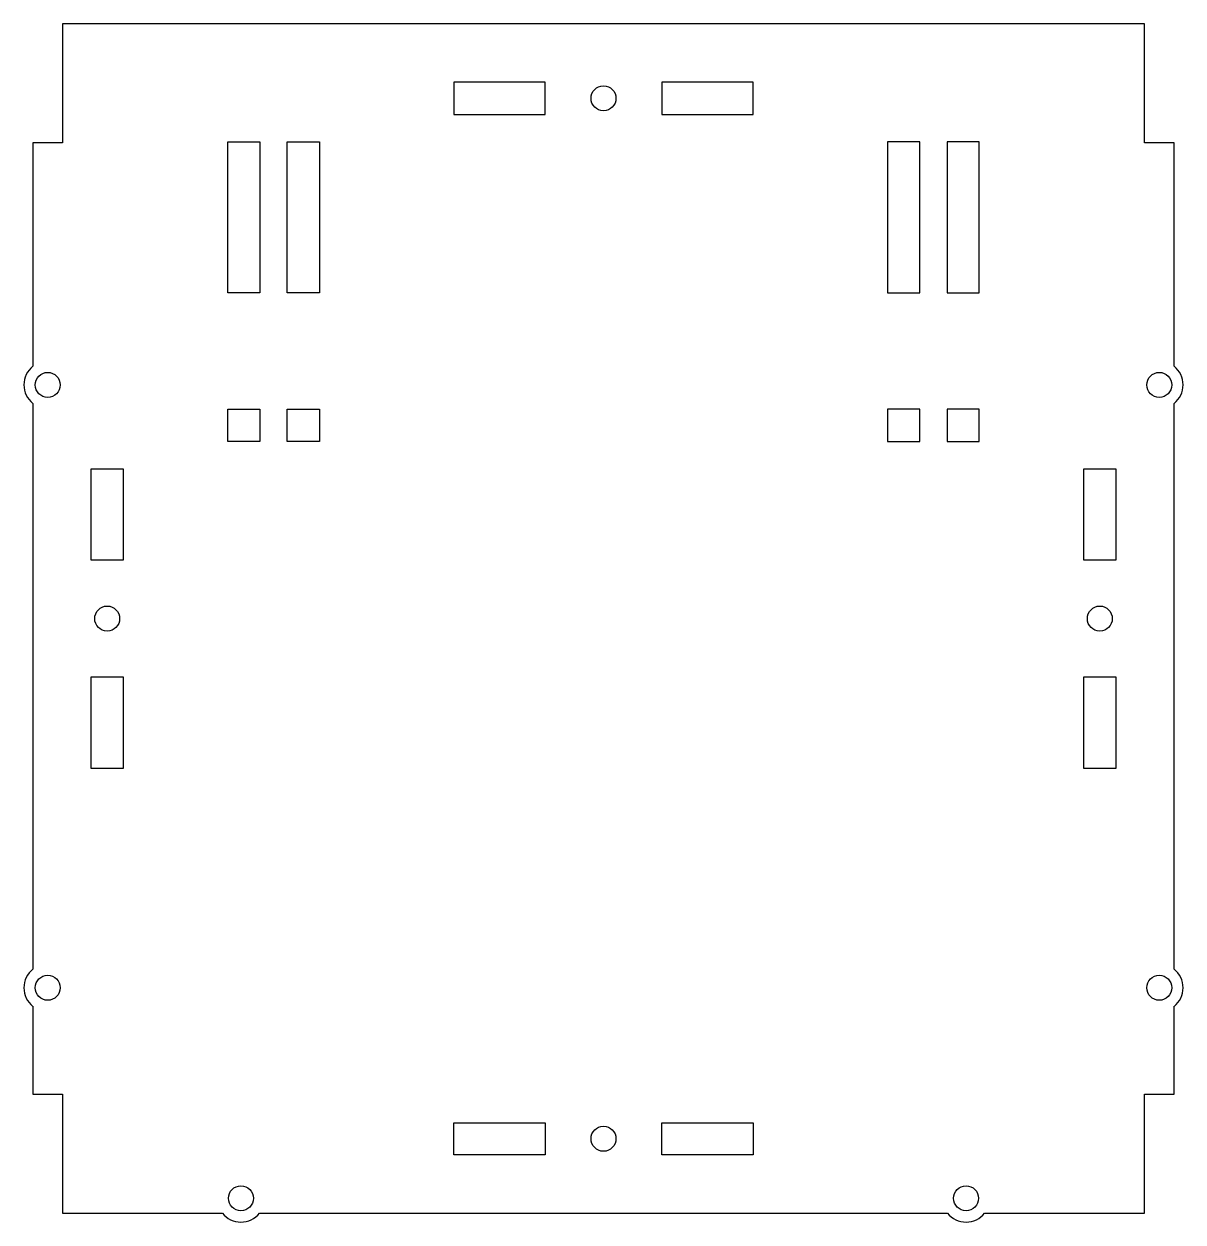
# Model space of a CAD drawing. Header units: millimetres. Extents: x -188 to 7, y -1 to 200.
import ezdxf

# ---------------------------------------------------------------- set-up
doc = ezdxf.new("R2010")
doc.units = ezdxf.units.MM

msp = doc.modelspace()

# ---------------------------------------------------------------- linework, layer by layer
at = {"color": 7, "linetype": 'Continuous', "lineweight": 25}
for p, q in [((0, 200), (-182, 200)), ((-182, 200), (-182, 180)), ((0, 180), (0, 200)), ((-100.8, 190.2), (-116.2, 190.2)), ((-116.2, 190.2), (-116.2, 184.8)), ((-100.8, 184.8), (-100.8, 190.2)), ((-81.2, 190.2), (-81.2, 184.8)), ((-65.8, 190.2), (-81.2, 190.2)), ((-65.8, 184.8), (-65.8, 190.2)), ((-116.2, 184.8), (-100.8, 184.8)), ((-81.2, 184.8), (-65.8, 184.8)), ((-182, 180), (-187, 180)), ((-187, 180), (-187, 142.42)), ((-154.2, 154.8), (-154.2, 180.2)), ((-154.2, 180.2), (-148.8, 180.2)), ((-148.8, 180.2), (-148.8, 154.8)), ((-144.2, 154.8), (-144.2, 180.2)), ((-144.2, 180.2), (-138.8, 180.2)), ((-138.8, 180.2), (-138.8, 154.8)), ((-43.2, 180.2), (-43.2, 154.8)), ((-37.8, 180.2), (-43.2, 180.2)), ((-37.8, 154.8), (-37.8, 180.2)), ((-33.2, 180.2), (-33.2, 154.8)), ((-27.8, 180.2), (-33.2, 180.2)), ((-27.8, 154.8), (-27.8, 180.2)), ((5, 180), (0, 180)), ((5, 142.42), (5, 180)), ((-148.8, 154.8), (-154.2, 154.8)), ((-138.8, 154.8), (-144.2, 154.8)), ((-43.2, 154.8), (-37.8, 154.8)), ((-33.2, 154.8), (-27.8, 154.8)), ((-187, 136.18), (-187, 41.02)), ((-154.2, 129.8), (-154.2, 135.2)), ((-154.2, 135.2), (-148.8, 135.2)), ((-148.8, 135.2), (-148.8, 129.8)), ((-144.2, 129.8), (-144.2, 135.2)), ((-144.2, 135.2), (-138.8, 135.2)), ((-138.8, 135.2), (-138.8, 129.8)), ((-43.2, 135.2), (-43.2, 129.8)), ((-37.8, 135.2), (-43.2, 135.2)), ((-37.8, 129.8), (-37.8, 135.2)), ((-33.2, 135.2), (-33.2, 129.8)), ((-27.8, 135.2), (-33.2, 135.2)), ((-27.8, 129.8), (-27.8, 135.2)), ((5, 41.02), (5, 136.18)), ((-148.8, 129.8), (-154.2, 129.8)), ((-138.8, 129.8), (-144.2, 129.8)), ((-43.2, 129.8), (-37.8, 129.8)), ((-33.2, 129.8), (-27.8, 129.8)), ((-177.2, 109.8), (-177.2, 125.2)), ((-177.2, 125.2), (-171.8, 125.2)), ((-171.8, 125.2), (-171.8, 109.8)), ((-10.2, 109.8), (-10.2, 125.2)), ((-10.2, 125.2), (-4.8, 125.2)), ((-4.8, 125.2), (-4.8, 109.8)), ((-171.8, 109.8), (-177.2, 109.8)), ((-4.8, 109.8), (-10.2, 109.8)), ((-177.2, 74.8), (-177.2, 90.2)), ((-177.2, 90.2), (-171.8, 90.2)), ((-171.8, 90.2), (-171.8, 74.8)), ((-10.2, 74.8), (-10.2, 90.2)), ((-10.2, 90.2), (-4.8, 90.2)), ((-4.8, 90.2), (-4.8, 74.8)), ((-171.8, 74.8), (-177.2, 74.8)), ((-4.8, 74.8), (-10.2, 74.8)), ((-187, 34.78), (-187, 20)), ((5, 20), (5, 34.78)), ((-187, 20), (-182, 20)), ((-182, 20), (-182, 0)), ((0, 0), (0, 20)), ((0, 20), (5, 20)), ((-116.2, 9.8), (-116.2, 15.2)), ((-116.2, 15.2), (-100.8, 15.2)), ((-100.8, 15.2), (-100.8, 9.8)), ((-81.2, 9.8), (-81.2, 15.2)), ((-81.2, 15.2), (-65.8, 15.2)), ((-65.8, 15.2), (-65.8, 9.8)), ((-100.8, 9.8), (-116.2, 9.8)), ((-65.8, 9.8), (-81.2, 9.8)), ((-182, 0), (-155.12, 0)), ((-148.88, 0), (-33.12, 0)), ((-26.88, 0), (0, 0))]:
    msp.add_line(p, q, dxfattribs=at)
for centre in [(-91, 187.5), (-184.5, 139.3), (2.5, 139.3), (-174.5, 100), (-7.5, 100), (-184.5, 37.9), (2.5, 37.9), (-91, 12.5), (-152, 2.5), (-30, 2.5)]:
    msp.add_circle(centre, 2.1, dxfattribs=at)
for centre, start, end in [((-184.5, 139.3), 128.6822, 231.3178), ((2.5, 139.3), 308.6822, 51.3178), ((-184.5, 37.9), 128.6822, 231.3178), ((2.5, 37.9), 308.6822, 51.3178), ((-152, 2.5), 218.6822, 321.3178), ((-30, 2.5), 218.6822, 321.3178)]:
    msp.add_arc(centre, 4, start, end, dxfattribs=at)

doc.saveas('drawing.dxf')
